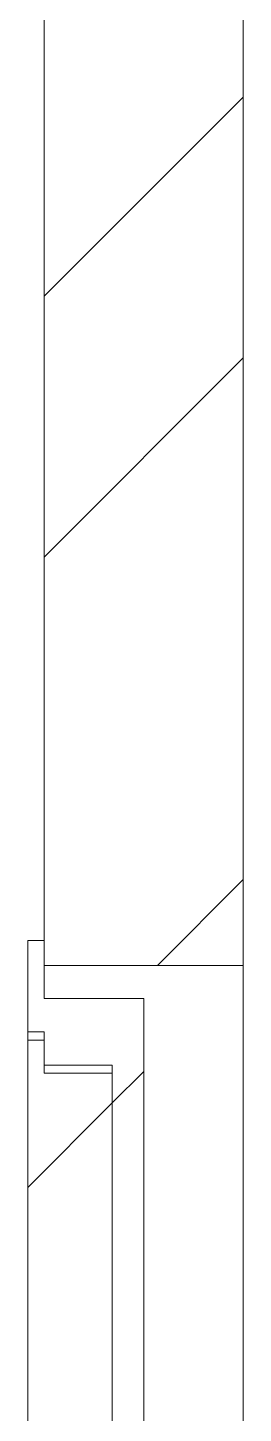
# Model space of a CAD drawing. Header units: millimetres. Extents: x -515342 to 330399, y -224905 to 507333.
# Drawn here: x 252225 to 252355, y 103921 to 104757 of the extents above; entities that cross this region are included whole.
import ezdxf

# ---------------------------------------------------------------- set-up
doc = ezdxf.new("R2010")
doc.units = ezdxf.units.MM
for name, color, linetype, lineweight in [('Двери', 7, 'Continuous', 0), ('Стены внутренние', 7, 'Continuous', 0), ('Стены перегородки', 7, 'Continuous', 0)]:
    doc.layers.add(name, color=color, linetype=linetype, lineweight=lineweight)
pattern_1 = [(45, (-6322.59, 7579.1), (-106.066, 106.066), [])]

# ---------------------------------------------------------------- blocks, each defined once
blk = doc.blocks.new('Дверь_Стальная_1 полотно - АР_Дверь_Внутренняя_850х1920h_коробка__Г_Пр-9822353-О_АР_П_Разрез 2-2')
at = {"layer": 'Двери'}
h = blk.add_hatch(dxfattribs=at)
h.set_pattern_fill('FP_40', color=256, style=0, pattern_type=2)
h.set_pattern_definition(pattern_1)
h.paths.add_polyline_path([(-9084, 14220), (-9065, 14220), (-9065, 16140), (-9125, 16140), (-9125, 16175), (-9135, 16175), (-9135, 16120), (-9125, 16120), (-9125, 16100), (-9084, 16100), (-9084, 14263.94)])
h = blk.add_hatch(dxfattribs=at)
h.set_pattern_fill('FP_40', color=256, style=0, pattern_type=2)
h.set_pattern_definition(pattern_1)
h.paths.add_polyline_path([(-9084, 14225), (-9084, 16095), (-9125, 16095), (-9125, 16115), (-9135, 16115), (-9135, 14225), (-9096.76, 14225)])
at = {"layer": 'Двери', "lineweight": 18}
for p, q in [((-9125, 16175), (-9135, 16175)), ((-9135, 16175), (-9135, 16120)), ((-9125, 16140), (-9125, 16175)), ((-9065, 16140), (-9125, 16140)), ((-9065, 14220), (-9065, 16140)), ((-9135, 16120), (-9125, 16120)), ((-9125, 16120), (-9125, 16100)), ((-9125, 16115), (-9135, 16115)), ((-9135, 16115), (-9135, 14225)), ((-9125, 16095), (-9125, 16115)), ((-9125, 16100), (-9084, 16100)), ((-9084, 16100), (-9084, 14220)), ((-9084, 16095), (-9125, 16095)), ((-9084, 14225), (-9084, 16095))]:
    blk.add_line(p, q, dxfattribs=at)
at = {"layer": 'Двери'}
blk.add_line((-9135, 16120), (-9135, 16115), dxfattribs=at)

msp = doc.modelspace()

# ---------------------------------------------------------------- hatches: boundary and pattern name
at = {"layer": 'Стены внутренние'}
h = msp.add_hatch(dxfattribs=at)
h.set_pattern_fill('FP_45', color=256, style=0, pattern_type=2)
h.set_pattern_definition([(45, (255037.12, 95610.5), (-235.732, 235.732), []), (45, (255194.28, 95610.5), (-235.732, 235.732), [])])
h.paths.add_polyline_path([(252262.9551, 101581.3929), (252354.7107, 101581.3929), (252354.7107, 102131.3929), (252234.7107, 102131.3929), (252234.7107, 101581.3929)])
h.paths.add_polyline_path([(252234.7107, 104191.3929), (252354.7107, 104191.3929), (252354.7107, 105161.3929), (252234.7107, 105161.3929), (252234.7107, 104782.2694)])

# ---------------------------------------------------------------- linework, layer by layer
msp.add_line((252354.7107, 104191.3929), (252354.7107, 102131.3929), dxfattribs=at)
at = {"layer": 'Стены перегородки'}
for p, q in [((252234.7107, 105161.3929), (252234.7107, 104191.3929)), ((252354.7107, 104191.3929), (252354.7107, 105161.3929)), ((252234.7107, 104191.3929), (252354.7107, 104191.3929))]:
    msp.add_line(p, q, dxfattribs=at)

# ---------------------------------------------------------------- block references
at = {"layer": 'Двери'}
msp.add_blockref('Дверь_Стальная_1 полотно - АР_Дверь_Внутренняя_850х1920h_коробка__Г_Пр-9822353-О_АР_П_Разрез 2-2', (261359.7107, 88031.3929), dxfattribs=at)

doc.saveas('drawing.dxf')
